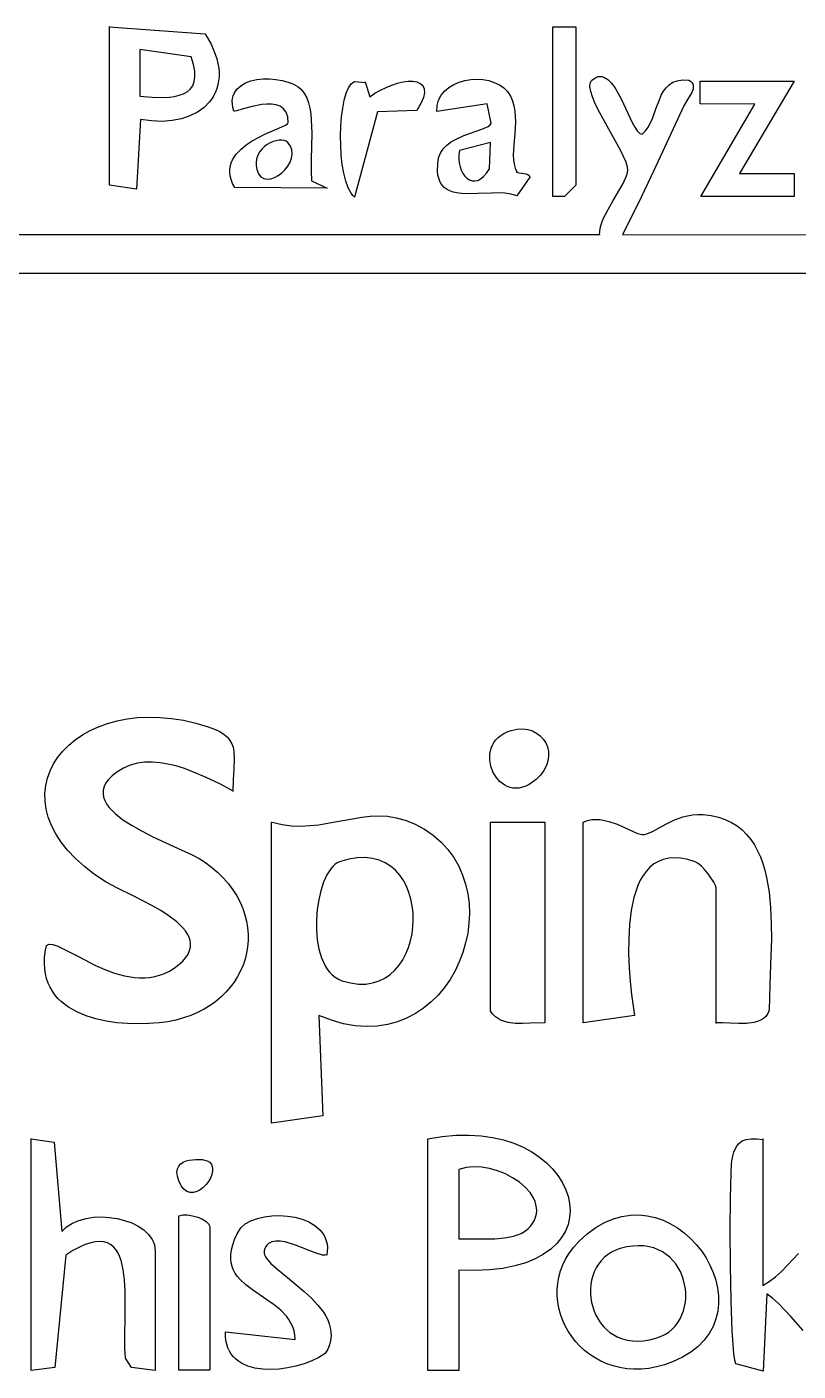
# Model space of a CAD drawing. Header units: millimetres. Extents: x 175 to 239, y 0 to 181.
# Drawn here: x 194.42 to 200.31, y 111.71 to 121.96 of the extents above; entities that cross this region are included whole.
import ezdxf

# ---------------------------------------------------------------- set-up
doc = ezdxf.new("R2010")
doc.units = ezdxf.units.MM
doc.layers.get('0').update_dxf_attribs({"linetype": 'CONTINUOUS'})

msp = doc.modelspace()

# ---------------------------------------------------------------- linework, layer by layer
at = {"color": 5}
for points in [[(195.048966, 121.962321), (195.782744, 121.909405), (195.82828, 121.830762), (195.860783, 121.755188), (195.872337, 121.718685), (195.880863, 121.683108), (195.886434, 121.648511), (195.889129, 121.614945), (195.889023, 121.582465), (195.886192, 121.551123), (195.880713, 121.520972), (195.872662, 121.492066), (195.862114, 121.464456), (195.849147, 121.438196), (195.833836, 121.41334), (195.816258, 121.389939), (195.774605, 121.347718), (195.724798, 121.311956), (195.667446, 121.283077), (195.603158, 121.261506), (195.532546, 121.247665), (195.456218, 121.241979), (195.374785, 121.244871), (195.288855, 121.256765), (195.260633, 120.72407), (195.052494, 120.75582), (195.052494, 121.962321)], [(198.612023, 121.962323), (198.612023, 120.755822), (198.523829, 120.667628), (198.435634, 120.667628), (198.435634, 121.962323), (198.612023, 121.962323)], [(195.285327, 121.433154), (195.378841, 121.426505), (195.468552, 121.424941), (195.510585, 121.427242), (195.549994, 121.432224), (195.586219, 121.440359), (195.618703, 121.452116), (195.646887, 121.467966), (195.670214, 121.488379), (195.688125, 121.513826), (195.700062, 121.544776), (195.705467, 121.581699), (195.703783, 121.625067), (195.69445, 121.675349), (195.676911, 121.733016), (195.285327, 121.78946), (195.285327, 121.436682)], [(196.520051, 121.479015), (196.541036, 121.452802), (196.55796, 121.420945), (196.571226, 121.384168), (196.581236, 121.343196), (196.588393, 121.298751), (196.5931, 121.251556), (196.59678, 121.151814), (196.59248, 120.951171), (196.590951, 120.861847), (196.594134, 120.78757), (196.714079, 120.731126), (196.008522, 120.738182), (195.992936, 120.768644), (195.981725, 120.797872), (195.974635, 120.825892), (195.971412, 120.852731), (195.971801, 120.878415), (195.975548, 120.90297), (195.982398, 120.926423), (195.992096, 120.948801), (196.019021, 120.990436), (196.054287, 121.028087), (196.095857, 121.061965), (196.141696, 121.092283), (196.189767, 121.119252), (196.238035, 121.143084), (196.327015, 121.182186), (196.392348, 121.211283), (196.411056, 121.22261), (196.417745, 121.232071), (196.413264, 121.277051), (196.400581, 121.312114), (196.38084, 121.338258), (196.355182, 121.35648), (196.324749, 121.367778), (196.290683, 121.373148), (196.254126, 121.373588), (196.21622, 121.370095), (196.140931, 121.355302), (196.073952, 121.336747), (196.024418, 121.322408), (196.009049, 121.319314), (196.001467, 121.320265), (195.994514, 121.346863), (195.990741, 121.371775), (195.98998, 121.39503), (195.992062, 121.416659), (195.996818, 121.436691), (196.004079, 121.455156), (196.025445, 121.487504), (196.05481, 121.51394), (196.090826, 121.534702), (196.132144, 121.550028), (196.177415, 121.560154), (196.225291, 121.56532), (196.274422, 121.565763), (196.32346, 121.56172), (196.371057, 121.55343), (196.415863, 121.541129), (196.45653, 121.525056), (196.491709, 121.505448), (196.520051, 121.482543)], [(197.003357, 121.542516), (197.038634, 121.429627), (197.077983, 121.456227), (197.119932, 121.480207), (197.163441, 121.50118), (197.207472, 121.518758), (197.250986, 121.532553), (197.292945, 121.542178), (197.332309, 121.547245), (197.368041, 121.547366), (197.399101, 121.542155), (197.424451, 121.531222), (197.443052, 121.514182), (197.453865, 121.490646), (197.455852, 121.460227), (197.447974, 121.422537), (197.429192, 121.377188), (197.398468, 121.323793), (197.098607, 121.31321), (196.922218, 120.664098), (196.908801, 120.677341), (196.896328, 120.693769), (196.874179, 120.735274), (196.85571, 120.786804), (196.840858, 120.846551), (196.829562, 120.912705), (196.821759, 120.983459), (196.817387, 121.057003), (196.816384, 121.131529), (196.818689, 121.205228), (196.824239, 121.276292), (196.832972, 121.342912), (196.844827, 121.403278), (196.859741, 121.455584), (196.877652, 121.498019), (196.898498, 121.528775), (196.910003, 121.539208), (196.922218, 121.546043), (197.003357, 121.538988)], [(198.156941, 120.858126), (198.165388, 120.851966), (198.178879, 120.848535), (198.213385, 120.844897), (198.230597, 120.84221), (198.245245, 120.83729), (198.255429, 120.828898), (198.259246, 120.815793), (198.160469, 120.674682), (198.116719, 120.686757), (198.069435, 120.693395), (198.019547, 120.695859), (197.967984, 120.695407), (197.863556, 120.690805), (197.763593, 120.689675), (197.717611, 120.693564), (197.675536, 120.702105), (197.638298, 120.716557), (197.606827, 120.738182), (197.593545, 120.752078), (197.582054, 120.76824), (197.572469, 120.786826), (197.564908, 120.807993), (197.559485, 120.831899), (197.556319, 120.858701), (197.557218, 120.921626), (197.564411, 120.963171), (197.578709, 120.999492), (197.599115, 121.031069), (197.624632, 121.058383), (197.654262, 121.081914), (197.687009, 121.102142), (197.757861, 121.134616), (197.893074, 121.181083), (197.941477, 121.202767), (197.957388, 121.214903), (197.966441, 121.228543), (197.934691, 121.37671), (197.550162, 121.316738), (197.552426, 121.362741), (197.563805, 121.40414), (197.583246, 121.440877), (197.609694, 121.472897), (197.642095, 121.500142), (197.679395, 121.522555), (197.72054, 121.540079), (197.764475, 121.552658), (197.810147, 121.560235), (197.856501, 121.562752), (197.902482, 121.560154), (197.947038, 121.552382), (197.989113, 121.539381), (198.027653, 121.521094), (198.061605, 121.497463), (198.089913, 121.468432), (198.111906, 121.435107), (198.128105, 121.398945), (198.139251, 121.360415), (198.146082, 121.31999), (198.149337, 121.278138), (198.149754, 121.23533), (198.145034, 121.148727), (198.137834, 121.063943), (198.134065, 120.98474), (198.135315, 120.948407), (198.139639, 120.914881), (198.147778, 120.88463), (198.160469, 120.858126)], [(200.277136, 121.549573), (199.860858, 120.844017), (200.277136, 120.844017), (200.277136, 120.667628), (199.564526, 120.667628), (199.977275, 121.373184), (199.560997, 121.37671), (199.560997, 121.549573), (200.277136, 121.549573)], [(196.414217, 121.080376), (196.401757, 121.089861), (196.385974, 121.095893), (196.367515, 121.098577), (196.347024, 121.098015), (196.325148, 121.094312), (196.302534, 121.08757), (196.279826, 121.077892), (196.257672, 121.065383), (196.236716, 121.050146), (196.217605, 121.032283), (196.200985, 121.011898), (196.187502, 120.989095), (196.177802, 120.963977), (196.17253, 120.936647), (196.172333, 120.907208), (196.177856, 120.875765), (196.190742, 120.842251), (196.208848, 120.819155), (196.231108, 120.805568), (196.256459, 120.800579), (196.283836, 120.80328), (196.312173, 120.812761), (196.340408, 120.828112), (196.367474, 120.848425), (196.392308, 120.872788), (196.413845, 120.900294), (196.431021, 120.930032), (196.44277, 120.961093), (196.448029, 120.992568), (196.445733, 121.023546), (196.434817, 121.053119), (196.414217, 121.080376)], [(197.959385, 121.080376), (197.723024, 121.020404), (197.718506, 120.987542), (197.717973, 120.95545), (197.721109, 120.92465), (197.727599, 120.895664), (197.737127, 120.869013), (197.749379, 120.845221), (197.764038, 120.824808), (197.780791, 120.808296), (197.799321, 120.796208), (197.819314, 120.789066), (197.840454, 120.78739), (197.862426, 120.791705), (197.884915, 120.80253), (197.907605, 120.820389), (197.930182, 120.845802), (197.952329, 120.879293), (197.959385, 121.076848)], [(195.997939, 116.134428), (195.899547, 116.185788), (195.791564, 116.238387), (195.676966, 116.286853), (195.618117, 116.307856), (195.55873, 116.32581), (195.499178, 116.340044), (195.439833, 116.349884), (195.381067, 116.354661), (195.323251, 116.353702), (195.266758, 116.346334), (195.211961, 116.331887), (195.15923, 116.309689), (195.108938, 116.279067), (195.074366, 116.251072), (195.047129, 116.223322), (195.026851, 116.195836), (195.013158, 116.168631), (195.005673, 116.141726), (195.004022, 116.115139), (195.00783, 116.088888), (195.01672, 116.06299), (195.030318, 116.037465), (195.048249, 116.01233), (195.070136, 115.987604), (195.095606, 115.963303), (195.155789, 115.916054), (195.225796, 115.870726), (195.302624, 115.827466), (195.383272, 115.786418), (195.544013, 115.711535), (195.684001, 115.647236), (195.738707, 115.619417), (195.779217, 115.594678), (195.831731, 115.555041), (195.879514, 115.513646), (195.922631, 115.470676), (195.961145, 115.426316), (195.995123, 115.380748), (196.024628, 115.334158), (196.049725, 115.28673), (196.070479, 115.238647), (196.086954, 115.190094), (196.099215, 115.141255), (196.107326, 115.092314), (196.111352, 115.043455), (196.111357, 114.994862), (196.107407, 114.946719), (196.099566, 114.899211), (196.087897, 114.852521), (196.072467, 114.806833), (196.05334, 114.762332), (196.030579, 114.719202), (196.00425, 114.677627), (195.974418, 114.637791), (195.941147, 114.599877), (195.904501, 114.564071), (195.864545, 114.530556), (195.821344, 114.499516), (195.774962, 114.471136), (195.725464, 114.445599), (195.672915, 114.423089), (195.617378, 114.403792), (195.55892, 114.38789), (195.497604, 114.375568), (195.433494, 114.36701), (195.354529, 114.360914), (195.273228, 114.358756), (195.190811, 114.360917), (195.108497, 114.367782), (195.027507, 114.379731), (194.949058, 114.397148), (194.874372, 114.420414), (194.804667, 114.449913), (194.741164, 114.486026), (194.712119, 114.506683), (194.685081, 114.529136), (194.660204, 114.553435), (194.637639, 114.579626), (194.617539, 114.607758), (194.600056, 114.637877), (194.585343, 114.670033), (194.573553, 114.704273), (194.564837, 114.740644), (194.559349, 114.779195), (194.55724, 114.819973), (194.558663, 114.863027), (194.563771, 114.908403), (194.572716, 114.956149), (194.581566, 114.962672), (194.592836, 114.965874), (194.622222, 114.963336), (194.660052, 114.950576), (194.705504, 114.929636), (194.815988, 114.871379), (194.947101, 114.804896), (195.01834, 114.773672), (195.092271, 114.746515), (195.168073, 114.725466), (195.244923, 114.712567), (195.283485, 114.709811), (195.322001, 114.709858), (195.360369, 114.712963), (195.398485, 114.719382), (195.436247, 114.729368), (195.473553, 114.743178), (195.510299, 114.761066), (195.546383, 114.783288), (195.582922, 114.810632), (195.612725, 114.837747), (195.636126, 114.864614), (195.653457, 114.891209), (195.665052, 114.917513), (195.671244, 114.943503), (195.672367, 114.969159), (195.668753, 114.994459), (195.660737, 115.019381), (195.648651, 115.043905), (195.632829, 115.06801), (195.613604, 115.091673), (195.566279, 115.13759), (195.509341, 115.181486), (195.445459, 115.223192), (195.377298, 115.262536), (195.238805, 115.333457), (195.115195, 115.392884), (195.027799, 115.439455), (194.939895, 115.498444), (194.861876, 115.558807), (194.793477, 115.620266), (194.734436, 115.682541), (194.684486, 115.745354), (194.643365, 115.808425), (194.610808, 115.871476), (194.586551, 115.934227), (194.57033, 115.996398), (194.56188, 116.057713), (194.560938, 116.11789), (194.567238, 116.176651), (194.580518, 116.233718), (194.600512, 116.28881), (194.626956, 116.341649), (194.659587, 116.391956), (194.69814, 116.439452), (194.742352, 116.483857), (194.791956, 116.524894), (194.846691, 116.562282), (194.90629, 116.595742), (194.970491, 116.624996), (195.039029, 116.649765), (195.111639, 116.669769), (195.188058, 116.684729), (195.268022, 116.694367), (195.351265, 116.698403), (195.437525, 116.696558), (195.526536, 116.688553), (195.618035, 116.67411), (195.711757, 116.652948), (195.807439, 116.62479), (195.855389, 116.606919), (195.895199, 116.587658), (195.927579, 116.56694), (195.953235, 116.544698), (195.972877, 116.520864), (195.987211, 116.495371), (195.996946, 116.468152), (196.00279, 116.43914), (196.005635, 116.375468), (196.001412, 116.303817), (195.995782, 116.223649), (195.994411, 116.134428)], [(198.118135, 116.596567), (198.163179, 116.605933), (198.205468, 116.607991), (198.244647, 116.603373), (198.280358, 116.592709), (198.312245, 116.576629), (198.339951, 116.555764), (198.36312, 116.530744), (198.381396, 116.502199), (198.394421, 116.470761), (198.401839, 116.437059), (198.403294, 116.401725), (198.398428, 116.365387), (198.386886, 116.328678), (198.368311, 116.292227), (198.342346, 116.256665), (198.308635, 116.222623), (198.281686, 116.201388), (198.255142, 116.184499), (198.229098, 116.171734), (198.203649, 116.162871), (198.17889, 116.157687), (198.154916, 116.15596), (198.131821, 116.157468), (198.109702, 116.161989), (198.088651, 116.1693), (198.068766, 116.17918), (198.032869, 116.205755), (198.00277, 116.239938), (197.979229, 116.279949), (197.963005, 116.324012), (197.954858, 116.370348), (197.955548, 116.417181), (197.965834, 116.462732), (197.974813, 116.484472), (197.986476, 116.505224), (198.000918, 116.524767), (198.018234, 116.542879), (198.038519, 116.559337), (198.061867, 116.573919), (198.088374, 116.586403), (198.118135, 116.596567)], [(199.680942, 114.36701), (199.680942, 115.397122), (199.676291, 115.415016), (199.663579, 115.440392), (199.621411, 115.502514), (199.595676, 115.53372), (199.569321, 115.561329), (199.544206, 115.582572), (199.522192, 115.594678), (199.465448, 115.611563), (199.412861, 115.621444), (199.364288, 115.624678), (199.319586, 115.621618), (199.278612, 115.612621), (199.241224, 115.598042), (199.207279, 115.578235), (199.176635, 115.553557), (199.149147, 115.524362), (199.124675, 115.491006), (199.103074, 115.453844), (199.084203, 115.413231), (199.067918, 115.369523), (199.054076, 115.323075), (199.033153, 115.223379), (199.020292, 115.116986), (199.01435, 115.006737), (199.014185, 114.895476), (199.018656, 114.786044), (199.02662, 114.681284), (199.036936, 114.584037), (199.060053, 114.423455), (198.668469, 114.36701), (198.668469, 115.898067), (198.70001, 115.909826), (198.732286, 115.916402), (198.765037, 115.918399), (198.798005, 115.916422), (198.830931, 115.911076), (198.863558, 115.902966), (198.926879, 115.880869), (199.038555, 115.830102), (199.082776, 115.811106), (199.116497, 115.802817), (199.134362, 115.803551), (199.15358, 115.808033), (199.196203, 115.826023), (199.29906, 115.882633), (199.35979, 115.912405), (199.427052, 115.937258), (199.46321, 115.946457), (199.501094, 115.952768), (199.540735, 115.955637), (199.582164, 115.954511), (199.643184, 115.947197), (199.699373, 115.934691), (199.750921, 115.917259), (199.79802, 115.895166), (199.840861, 115.868678), (199.879634, 115.838061), (199.914532, 115.803579), (199.945746, 115.765499), (199.973466, 115.724086), (199.997884, 115.679605), (200.019191, 115.632322), (200.037578, 115.582503), (200.053237, 115.530412), (200.066359, 115.476315), (200.085755, 115.363167), (200.097296, 115.245182), (200.102512, 115.124484), (200.102932, 115.003196), (200.100086, 114.883444), (200.090716, 114.657039), (200.086637, 114.46226), (200.075336, 114.436851), (200.060227, 114.415917), (200.041717, 114.399055), (200.020215, 114.385862), (199.99613, 114.375935), (199.969868, 114.36887), (199.912452, 114.361718), (199.851233, 114.361181), (199.789476, 114.364033), (199.730448, 114.367051), (199.677414, 114.36701)], [(196.294273, 115.898067), (196.369727, 115.880119), (196.442825, 115.870403), (196.513856, 115.867642), (196.58311, 115.870561), (196.650875, 115.877883), (196.717441, 115.888331), (196.848134, 115.913501), (196.977504, 115.935859), (197.042417, 115.942794), (197.107867, 115.945196), (197.174144, 115.941789), (197.241537, 115.931298), (197.310335, 115.912446), (197.380829, 115.883956), (197.45647, 115.843391), (197.524092, 115.796821), (197.583861, 115.744814), (197.635945, 115.687936), (197.680511, 115.626757), (197.717723, 115.561843), (197.747751, 115.493763), (197.770759, 115.423084), (197.786915, 115.350374), (197.796385, 115.276202), (197.799337, 115.201133), (197.795936, 115.125738), (197.786349, 115.050582), (197.770744, 114.976235), (197.749285, 114.903264), (197.722142, 114.832236), (197.689479, 114.76372), (197.651464, 114.698283), (197.608263, 114.636493), (197.560043, 114.578918), (197.506971, 114.526126), (197.449212, 114.478684), (197.386935, 114.43716), (197.320306, 114.402122), (197.24949, 114.374139), (197.174655, 114.353777), (197.095968, 114.341604), (197.013595, 114.338188), (196.927703, 114.344098), (196.838459, 114.3599), (196.746028, 114.386163), (196.650578, 114.423455), (196.682328, 113.657926), (196.290745, 113.601482), (196.290745, 115.898067)], [(198.375663, 115.898067), (198.375663, 114.36701), (198.262995, 114.363427), (198.205503, 114.361119), (198.149003, 114.362159), (198.094819, 114.369318), (198.069008, 114.376058), (198.044272, 114.385366), (198.020777, 114.397588), (197.998687, 114.413071), (197.978168, 114.432161), (197.959385, 114.455205), (197.959385, 115.898067), (198.375663, 115.898067)], [(196.809329, 115.594678), (196.791157, 115.58646), (196.773715, 115.574535), (196.757051, 115.559144), (196.741212, 115.540528), (196.712203, 115.494583), (196.687069, 115.438628), (196.666193, 115.374592), (196.649958, 115.304401), (196.638746, 115.229982), (196.63294, 115.153264), (196.632921, 115.076174), (196.639072, 115.000639), (196.651776, 114.928588), (196.671414, 114.861947), (196.698371, 114.802644), (196.714712, 114.776346), (196.733027, 114.752606), (196.753361, 114.731664), (196.775765, 114.713762), (196.800284, 114.699139), (196.826967, 114.688038), (196.891476, 114.670895), (196.952033, 114.662718), (197.008614, 114.662906), (197.061193, 114.670854), (197.109747, 114.685959), (197.15425, 114.707618), (197.194679, 114.735228), (197.231009, 114.768185), (197.263214, 114.805886), (197.291272, 114.847727), (197.315157, 114.893106), (197.334844, 114.941418), (197.350309, 114.992061), (197.361528, 115.044432), (197.368476, 115.097926), (197.371128, 115.151941), (197.36946, 115.205874), (197.363447, 115.25912), (197.353065, 115.311077), (197.338289, 115.361141), (197.319095, 115.40871), (197.295458, 115.453179), (197.267353, 115.493945), (197.234757, 115.530406), (197.197644, 115.561957), (197.15599, 115.587996), (197.10977, 115.607919), (197.05896, 115.621122), (197.003536, 115.627003), (196.943472, 115.624958), (196.878745, 115.614384), (196.809329, 115.594678)], [(197.483135, 113.481537), (197.591635, 113.499879), (197.695428, 113.509624), (197.79433, 113.511312), (197.888161, 113.505481), (197.976739, 113.492671), (198.059883, 113.473421), (198.137411, 113.448272), (198.209141, 113.417761), (198.274892, 113.38243), (198.334483, 113.342816), (198.387732, 113.29946), (198.434457, 113.2529), (198.474477, 113.203676), (198.507611, 113.152328), (198.533677, 113.099394), (198.552493, 113.045415), (198.563878, 112.99093), (198.567651, 112.936477), (198.563629, 112.882597), (198.551632, 112.829828), (198.531477, 112.77871), (198.502984, 112.729783), (198.465971, 112.683586), (198.420256, 112.640658), (198.365658, 112.601538), (198.301996, 112.566766), (198.229087, 112.536882), (198.14675, 112.512424), (198.054804, 112.493932), (197.953068, 112.481946), (197.841359, 112.477005), (197.719496, 112.479647), (197.719496, 111.714119), (197.483135, 111.714119), (197.483135, 113.481537)], [(194.452771, 113.481537), (194.632688, 113.456843), (194.689133, 112.775981), (194.726204, 112.810826), (194.770395, 112.838778), (194.820396, 112.860053), (194.874892, 112.874869), (194.932572, 112.883442), (194.992122, 112.88599), (195.05223, 112.882729), (195.111584, 112.873877), (195.168871, 112.85965), (195.222778, 112.840267), (195.271993, 112.815942), (195.315203, 112.786895), (195.351096, 112.753342), (195.378359, 112.715499), (195.388344, 112.695037), (195.395679, 112.673584), (195.400201, 112.651168), (195.401744, 112.627814), (195.401744, 111.714119), (195.221827, 111.738814), (195.175966, 111.809369), (195.171592, 111.881805), (195.170737, 111.962545), (195.173816, 112.139162), (195.173672, 112.319664), (195.168786, 112.405262), (195.158768, 112.484498), (195.142178, 112.554929), (195.130967, 112.586078), (195.117572, 112.61411), (195.101813, 112.638717), (195.083509, 112.659596), (195.062481, 112.67644), (195.038548, 112.688944), (195.01153, 112.696802), (194.981247, 112.699709), (194.947518, 112.697359), (194.910163, 112.689447), (194.869002, 112.675667), (194.823856, 112.655714), (194.774542, 112.629281), (194.720883, 112.596064), (194.636216, 111.738814), (194.456299, 111.714119), (194.456299, 113.481537)], [(195.818022, 113.305148), (195.832576, 113.285308), (195.839699, 113.262181), (195.840145, 113.23678), (195.834669, 113.210119), (195.824025, 113.183209), (195.808969, 113.157064), (195.790253, 113.132697), (195.768633, 113.11112), (195.744864, 113.093347), (195.719699, 113.08039), (195.693894, 113.073262), (195.668202, 113.072976), (195.643378, 113.080545), (195.620177, 113.096982), (195.599353, 113.123299), (195.581661, 113.160509), (195.571254, 113.196162), (195.568521, 113.226627), (195.572538, 113.252256), (195.582378, 113.273398), (195.597117, 113.290407), (195.615829, 113.303632), (195.637591, 113.313427), (195.661477, 113.320141), (195.71192, 113.325736), (195.759759, 113.323228), (195.797593, 113.315428), (195.818022, 113.305148)], [(198.241607, 112.790092), (198.263549, 112.813435), (198.281206, 112.837101), (198.294762, 112.860999), (198.304398, 112.885039), (198.310295, 112.909131), (198.312634, 112.933184), (198.311598, 112.957108), (198.307367, 112.980813), (198.300124, 113.004207), (198.29005, 113.027201), (198.262133, 113.071626), (198.22507, 113.113363), (198.180312, 113.15169), (198.129312, 113.185882), (198.073521, 113.215217), (198.014392, 113.238971), (197.953377, 113.256421), (197.891927, 113.266842), (197.831496, 113.269512), (197.773535, 113.263707), (197.719496, 113.248704), (197.719496, 112.719537), (197.845724, 112.718214), (197.993781, 112.719537), (198.067106, 112.726151), (198.135223, 112.73938), (198.166217, 112.749095), (198.194575, 112.761208), (198.219853, 112.775967), (198.241607, 112.79362)], [(195.818022, 111.717647), (195.581661, 111.717647), (195.581661, 112.895926), (195.612074, 112.90183), (195.648358, 112.901493), (195.687453, 112.895616), (195.7263, 112.884901), (195.76184, 112.870053), (195.791013, 112.851773), (195.81076, 112.830765), (195.816143, 112.819457), (195.818022, 112.807731), (195.818022, 111.717647)], [(196.710551, 112.599592), (196.698148, 112.594018), (196.678801, 112.595017), (196.623238, 112.611939), (196.472426, 112.671912), (196.39305, 112.695779), (196.355843, 112.701987), (196.321613, 112.70278), (196.291351, 112.696957), (196.26605, 112.683322), (196.25557, 112.673199), (196.246703, 112.660674), (196.239571, 112.645595), (196.2343, 112.627814), (196.233484, 112.613573), (196.236778, 112.598633), (196.243872, 112.582997), (196.254454, 112.566671), (196.284832, 112.53196), (196.325416, 112.49453), (196.427219, 112.411641), (196.539894, 112.318252), (196.594069, 112.267696), (196.643475, 112.214609), (196.685614, 112.159021), (196.703179, 112.130298), (196.717992, 112.100962), (196.72974, 112.071016), (196.738112, 112.040465), (196.742796, 112.009311), (196.743479, 111.977559), (196.73985, 111.945213), (196.731596, 111.912276), (196.718406, 111.878753), (196.699967, 111.844647), (196.651141, 111.815619), (196.596759, 111.789698), (196.538047, 111.767342), (196.476229, 111.749011), (196.41253, 111.735166), (196.348175, 111.726267), (196.284388, 111.722772), (196.222394, 111.725143), (196.163418, 111.73384), (196.108685, 111.749321), (196.059419, 111.772048), (196.03722, 111.786271), (196.016846, 111.802479), (195.998451, 111.820728), (195.982189, 111.841075), (195.968212, 111.863579), (195.956674, 111.888296), (195.947727, 111.915285), (195.941525, 111.944602), (195.93822, 111.976306), (195.937967, 112.010453), (196.470662, 111.95048), (196.467976, 111.98561), (196.461452, 112.018359), (196.451408, 112.048912), (196.438161, 112.077453), (196.422027, 112.104164), (196.403325, 112.129229), (196.359481, 112.175156), (196.309168, 112.2167), (196.254923, 112.25533), (196.144783, 112.329717), (196.093963, 112.368409), (196.049361, 112.410057), (196.030183, 112.432447), (196.013512, 112.456128), (195.999663, 112.481281), (195.988954, 112.50809), (195.981703, 112.536739), (195.978225, 112.567411), (195.97884, 112.60029), (195.983862, 112.635559), (195.993611, 112.673401), (196.008403, 112.714), (196.028554, 112.75754), (196.054384, 112.804203), (196.089774, 112.832755), (196.132787, 112.856176), (196.18195, 112.874377), (196.235789, 112.887271), (196.292832, 112.894771), (196.351606, 112.896787), (196.410639, 112.893232), (196.468457, 112.884019), (196.523588, 112.86906), (196.574559, 112.848266), (196.619897, 112.82155), (196.65813, 112.788824), (196.674122, 112.77018), (196.687785, 112.750001), (196.698935, 112.728275), (196.707388, 112.704991), (196.71296, 112.68014), (196.715468, 112.653708), (196.714726, 112.625687), (196.710551, 112.596064)], [(198.633191, 112.69837), (198.698493, 112.757545), (198.764521, 112.805775), (198.830924, 112.843589), (198.897354, 112.871514), (198.963461, 112.890077), (199.028896, 112.899807), (199.093309, 112.901232), (199.15635, 112.894878), (199.21767, 112.881275), (199.276921, 112.860948), (199.333751, 112.834427), (199.387812, 112.80224), (199.438755, 112.764912), (199.486229, 112.722974), (199.529886, 112.676952), (199.569376, 112.627373), (199.604349, 112.574767), (199.634456, 112.51966), (199.659348, 112.46258), (199.678675, 112.404055), (199.692088, 112.344613), (199.699236, 112.284782), (199.699772, 112.225088), (199.693344, 112.166061), (199.679605, 112.108227), (199.658203, 112.052115), (199.628791, 111.998252), (199.591018, 111.947166), (199.544535, 111.899385), (199.488992, 111.855436), (199.424041, 111.815848), (199.349331, 111.781147), (199.287693, 111.758948), (199.227225, 111.742458), (199.168063, 111.731437), (199.110344, 111.72564), (199.054204, 111.724824), (198.999778, 111.728747), (198.947204, 111.737166), (198.896617, 111.749838), (198.848154, 111.76652), (198.801952, 111.786969), (198.758146, 111.810943), (198.716873, 111.838198), (198.678268, 111.868491), (198.64247, 111.901581), (198.609613, 111.937223), (198.579833, 111.975175), (198.553269, 112.015194), (198.530054, 112.057037), (198.510327, 112.100462), (198.494223, 112.145225), (198.481878, 112.191083), (198.473429, 112.237795), (198.469012, 112.285116), (198.468763, 112.332804), (198.47282, 112.380616), (198.481317, 112.428309), (198.494391, 112.47564), (198.512179, 112.522367), (198.534816, 112.568246), (198.56244, 112.613035), (198.595186, 112.65649), (198.633191, 112.69837)], [(198.950691, 112.645453), (198.915206, 112.632807), (198.882816, 112.616877), (198.853496, 112.597936), (198.827219, 112.576255), (198.80396, 112.552107), (198.783694, 112.525763), (198.766393, 112.497495), (198.752033, 112.467576), (198.740588, 112.436277), (198.732031, 112.40387), (198.726337, 112.370627), (198.72348, 112.336821), (198.723435, 112.302722), (198.726174, 112.268603), (198.731674, 112.234737), (198.739906, 112.201394), (198.750847, 112.168847), (198.76447, 112.137368), (198.780749, 112.107228), (198.799658, 112.0787), (198.821172, 112.052056), (198.845264, 112.027567), (198.87191, 112.005506), (198.901082, 111.986144), (198.932755, 111.969754), (198.966904, 111.956607), (199.003502, 111.946975), (199.042524, 111.94113), (199.083943, 111.939345), (199.127735, 111.941891), (199.173873, 111.94904), (199.22233, 111.961064), (199.257816, 111.97371), (199.290206, 111.98964), (199.319526, 112.008581), (199.345803, 112.030262), (199.369061, 112.05441), (199.389328, 112.080754), (199.406629, 112.109022), (199.420989, 112.138941), (199.432434, 112.17024), (199.440991, 112.202647), (199.446685, 112.23589), (199.449542, 112.269696), (199.449587, 112.303795), (199.446847, 112.337914), (199.441348, 112.37178), (199.433115, 112.405123), (199.422175, 112.43767), (199.408552, 112.469149), (199.392273, 112.499289), (199.373364, 112.527817), (199.35185, 112.554461), (199.327757, 112.57895), (199.301112, 112.601011), (199.27194, 112.620373), (199.240266, 112.636763), (199.206118, 112.64991), (199.16952, 112.659542), (199.130498, 112.665387), (199.089078, 112.667172), (199.045287, 112.664626), (198.999149, 112.657477), (198.950691, 112.645453)]]:
    msp.add_lwpolyline(points, close=True, dxfattribs=at)
for points in [[(179.925371, 120.378348), (198.791941, 120.378348), (198.791941, 120.37482), (198.793195, 120.405251), (198.799162, 120.43686), (198.80918, 120.469419), (198.822589, 120.502702), (198.85693, 120.570529), (198.896893, 120.638522), (198.972519, 120.767727), (198.9976, 120.825301), (199.004642, 120.851536), (199.007136, 120.875765), (199.003077, 120.902789), (198.991695, 120.936847), (198.951739, 121.021782), (198.836479, 121.228984), (198.780276, 121.334135), (198.756709, 121.383355), (198.737757, 121.42891), (198.724613, 121.469732), (198.718471, 121.50475), (198.720525, 121.532896), (198.724999, 121.544057), (198.731969, 121.553099), (198.748631, 121.567134), (198.76489, 121.57699), (198.780757, 121.582912), (198.796241, 121.585145), (198.811353, 121.583934), (198.826103, 121.579524), (198.854559, 121.562084), (198.881693, 121.534784), (198.907586, 121.499583), (198.932322, 121.458439), (198.955983, 121.413311), (199.041532, 121.232126), (199.061058, 121.196455), (199.080007, 121.16855), (199.098458, 121.150371), (199.107524, 121.145541), (199.116497, 121.143876), (199.141931, 121.169169), (199.163206, 121.198219), (199.181121, 121.230235), (199.196478, 121.264427), (199.222723, 121.336175), (199.248348, 121.407137), (199.26293, 121.440347), (199.27976, 121.470988), (199.299639, 121.498271), (199.323368, 121.521404), (199.351748, 121.539597), (199.38558, 121.552058), (199.425664, 121.557999), (199.472803, 121.556627), (199.487172, 121.548052), (199.49747, 121.538299), (199.504088, 121.527512), (199.507419, 121.515837), (199.505793, 121.490398), (199.495733, 121.46314), (199.462881, 121.407798), (199.433997, 121.359071), (199.205133, 120.866064), (199.08822, 120.620883), (198.96833, 120.378348), (233.939218, 120.321903)], [(234.083857, 120.082014), (179.985344, 120.082014)], [(200.344578, 112.02074), (200.252222, 112.126814), (200.160858, 112.223546), (200.115083, 112.264907), (200.068998, 112.299731), (200.040776, 111.710591), (199.832636, 111.767036), (199.824452, 111.793385), (199.817099, 111.846197), (199.80491, 112.016681), (199.796112, 112.249425), (199.790744, 112.515366), (199.788849, 112.785441), (199.790468, 113.030588), (199.795643, 113.221742), (199.799576, 113.287991), (199.804414, 113.329843), (199.816885, 113.380341), (199.833408, 113.418974), (199.854396, 113.447107), (199.880261, 113.466103), (199.911419, 113.477327), (199.948282, 113.482143), (199.991263, 113.481916), (200.040776, 113.478009), (200.037248, 113.481537), (200.037248, 112.363231), (200.087395, 112.394095), (200.134978, 112.430389), (200.180495, 112.471015), (200.224441, 112.51487), (200.309603, 112.607867)]]:
    msp.add_lwpolyline(points, dxfattribs=at)

doc.saveas('drawing.dxf')
